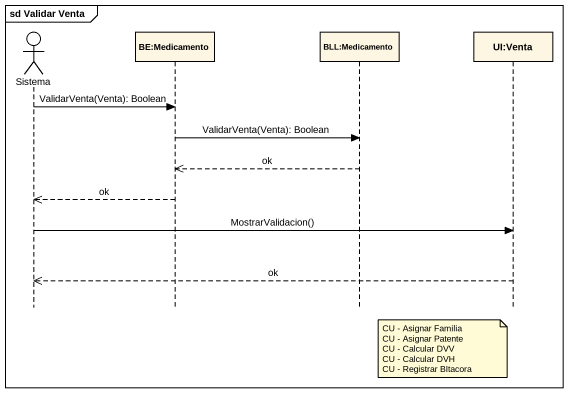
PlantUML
@startuml
mainframe sd Validar Venta
hide footbox
actor Sistema
participant "BE:Medicamento" as BE_Medicamento
participant "BLL:Medicamento" as BLL_Medicamento
participant "UI:Venta" as UI_Venta

Sistema -> BE_Medicamento : ValidarVenta(Venta): Boolean
BE_Medicamento -> BLL_Medicamento : ValidarVenta(Venta): Boolean
BLL_Medicamento -->> BE_Medicamento : ok
BE_Medicamento -->> Sistema : ok
Sistema -> UI_Venta : MostrarValidacion()
UI_Venta -->> Sistema : ok
note left of UI_Venta
  CU - Asignar Familia
  CU - Asignar Patente
  CU - Calcular DVV
  CU - Calcular DVH
  CU - Registrar BItacora
end note
@enduml
